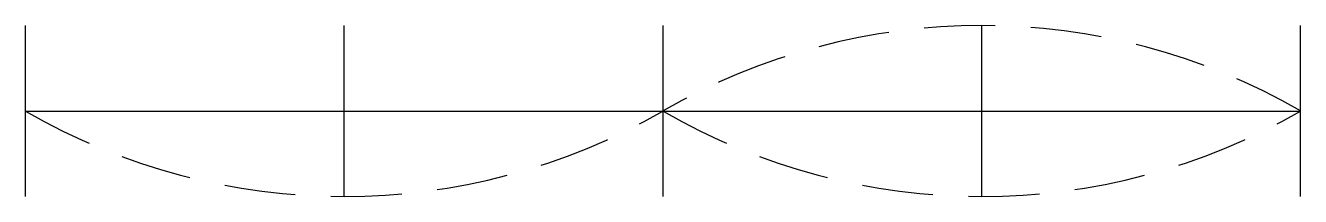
# Model space of a CAD drawing. Extents: x -57 to 57, y -8 to 8.
import ezdxf

# ---------------------------------------------------------------- set-up
doc = ezdxf.new("R2010")
doc.units = 0
doc.linetypes.add('HIDDEN', pattern=[9.525, 6.35, -3.175])
doc.layers.get('0').update_dxf_attribs({"linetype": 'CONTINUOUS'})

msp = doc.modelspace()

# ---------------------------------------------------------------- linework, layer by layer
at = {"linetype": 'CONTINUOUS'}
for p, q in [((-56.85, -7.62), (-56.85, 7.62)), ((-28.42, -7.62), (-28.42, 7.62)), ((0, -7.62), (0, 7.62)), ((28.42, -7.62), (28.42, 7.62)), ((56.85, -7.62), (56.85, 7.62)), ((-56.85, 0), (56.85, 0))]:
    msp.add_line(p, q, dxfattribs=at)
at = {"linetype": 'HIDDEN'}
for centre, start, end in [((28.43, -49.23), 60, 120), ((-28.43, 49.23), 240, 300), ((28.43, 49.23), 240, 300)]:
    msp.add_arc(centre, 56.85, start, end, dxfattribs=at)

doc.saveas('drawing.dxf')
